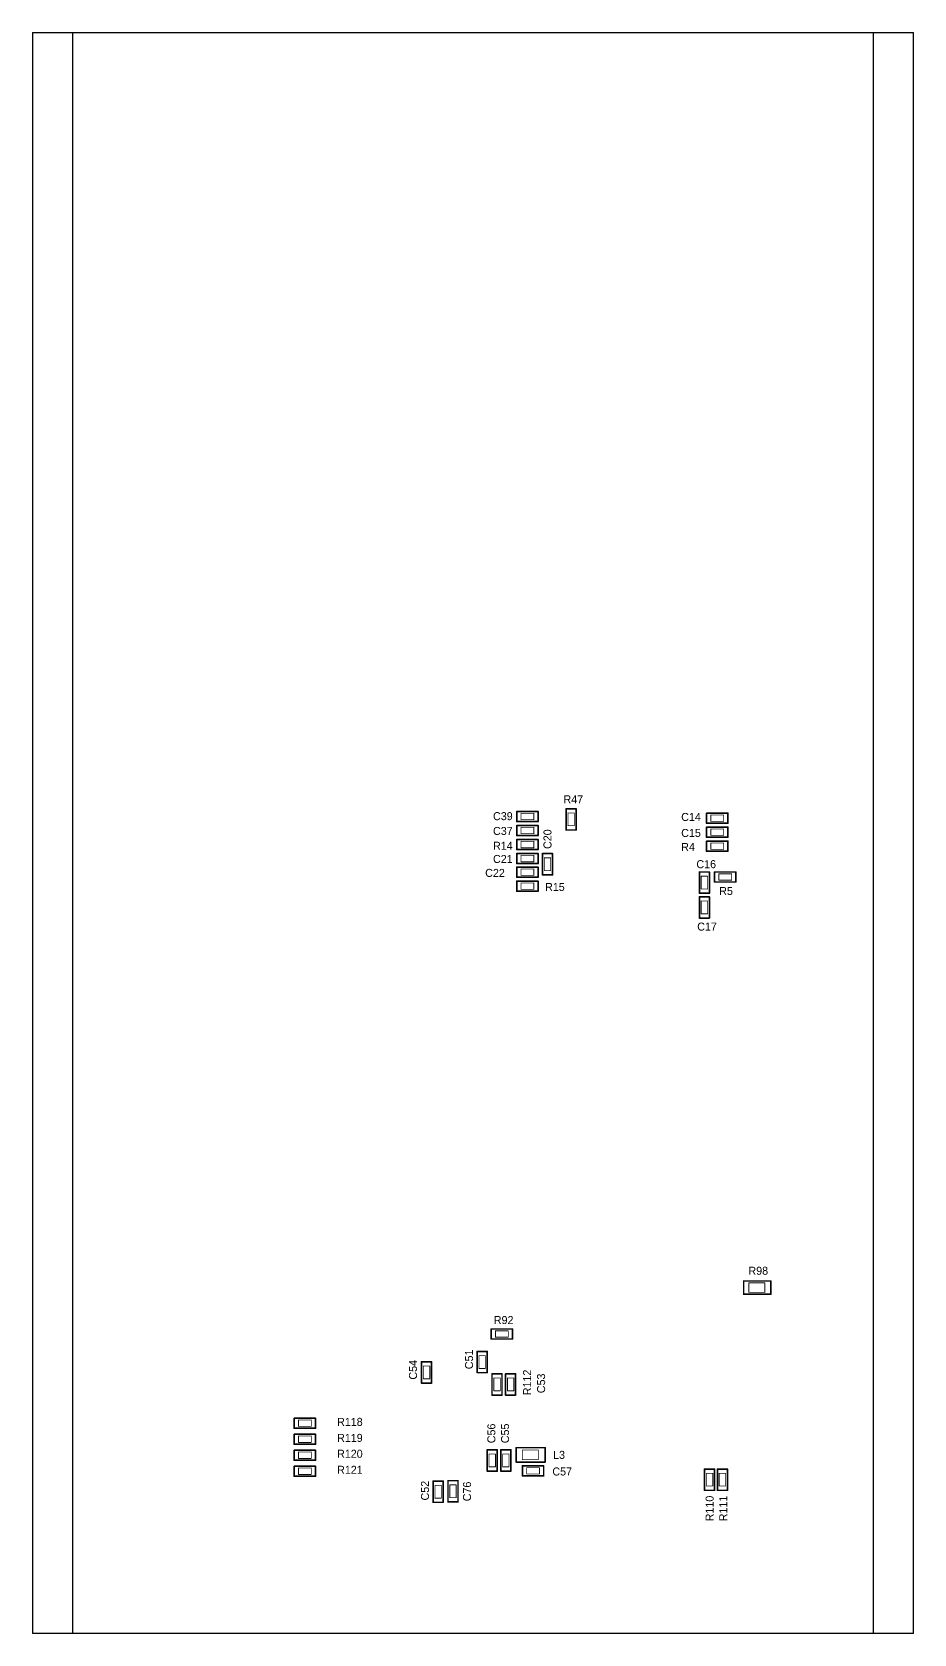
# Model space of a CAD drawing. Header units: millimetres. Extents: x 401 to 806, y 209 to 418.
# Drawn here: x 695.6 to 805.7, y 217.7 to 417.8 of the extents above; entities that cross this region are included whole.
import ezdxf

# ---------------------------------------------------------------- set-up
doc = ezdxf.new("R2010")
doc.units = ezdxf.units.MM
for name, color, linetype in [('BottomOverlay', 54, 'Continuous'), ('KeepOutLayer', 6, 'Continuous'), ('Mechanical2', 216, 'Continuous')]:
    doc.layers.add(name, color=color, linetype=linetype)

msp = doc.modelspace()

# ---------------------------------------------------------------- linework, layer by layer
at = {"layer": 'BottomOverlay', "const_width": 0.2}
for points in [[(758.75, 320.41), (756.1, 320.41)], [(756.1, 319.16), (756.1, 320.41)], [(758.75, 319.16), (758.75, 320.41)], [(763.5, 320.76), (762.25, 320.76)], [(762.25, 318.11), (762.25, 320.76)], [(763.5, 318.11), (763.5, 320.76)], [(782.45, 320.21), (779.8, 320.21)], [(779.8, 318.96), (779.8, 320.21)], [(782.45, 318.96), (782.45, 320.21)], [(758.75, 319.16), (756.1, 319.16)], [(758.75, 318.66), (756.1, 318.66)], [(756.1, 317.41), (756.1, 318.66)], [(758.75, 317.41), (758.75, 318.66)], [(782.45, 318.96), (779.8, 318.96)], [(782.45, 318.46), (779.8, 318.46)], [(779.8, 317.21), (779.8, 318.46)], [(782.45, 317.21), (782.45, 318.46)], [(758.75, 317.41), (756.1, 317.41)], [(756.1, 315.66), (756.1, 316.91)], [(758.75, 316.91), (756.1, 316.91)], [(758.75, 315.66), (758.75, 316.91)], [(763.5, 318.11), (762.25, 318.11)], [(782.45, 317.21), (779.8, 317.21)], [(779.8, 315.46), (779.8, 316.71)], [(782.45, 316.71), (779.8, 316.71)], [(782.45, 315.46), (782.45, 316.71)], [(758.75, 315.66), (756.1, 315.66)], [(758.75, 315.16), (756.1, 315.16)], [(756.1, 313.91), (756.1, 315.16)], [(758.75, 313.91), (758.75, 315.16)], [(759.3, 312.51), (759.3, 315.16)], [(760.55, 315.16), (759.3, 315.16)], [(760.55, 312.51), (760.55, 315.16)], [(782.45, 315.46), (779.8, 315.46)], [(758.75, 313.91), (756.1, 313.91)], [(758.75, 313.46), (756.1, 313.46)], [(756.1, 312.21), (756.1, 313.46)], [(758.75, 312.21), (756.1, 312.21)], [(758.75, 312.21), (758.75, 313.46)], [(760.55, 312.51), (759.3, 312.51)], [(778.9, 310.21), (778.9, 312.86)], [(780.15, 312.86), (778.9, 312.86)], [(780.15, 310.21), (780.15, 312.86)], [(780.8, 311.61), (780.8, 312.86)], [(783.45, 312.86), (780.8, 312.86)], [(783.45, 311.61), (783.45, 312.86)], [(756.1, 310.46), (756.1, 311.71)], [(758.75, 311.71), (756.1, 311.71)], [(758.75, 310.46), (756.1, 310.46)], [(758.75, 310.46), (758.75, 311.71)], [(780.15, 310.21), (778.9, 310.21)], [(783.45, 311.61), (780.8, 311.61)], [(778.9, 307.11), (778.9, 309.76)], [(780.15, 309.76), (778.9, 309.76)], [(780.15, 307.11), (780.15, 309.76)], [(780.15, 307.11), (778.9, 307.11)], [(784.43, 260.11), (784.43, 261.76)], [(787.83, 261.76), (784.43, 261.76)], [(787.83, 260.11), (784.43, 260.11)], [(787.83, 260.11), (787.83, 261.76)], [(752.9, 254.51), (752.9, 255.76)], [(755.55, 255.76), (752.9, 255.76)], [(755.55, 254.51), (752.9, 254.51)], [(755.55, 254.51), (755.55, 255.76)], [(751.14, 250.31), (751.14, 252.96)], [(752.39, 252.96), (751.14, 252.96)], [(752.39, 250.31), (752.39, 252.96)], [(745.45, 251.66), (744.2, 251.66)], [(744.2, 249.01), (744.2, 251.66)], [(745.45, 249.01), (745.45, 251.66)], [(752.39, 250.31), (751.14, 250.31)], [(753, 247.51), (753, 250.16)], [(754.25, 250.16), (753, 250.16)], [(754.25, 247.51), (754.25, 250.16)], [(755.95, 250.16), (754.7, 250.16)], [(754.7, 247.51), (754.7, 250.16)], [(755.95, 247.51), (755.95, 250.16)], [(745.45, 249.01), (744.2, 249.01)], [(754.25, 247.51), (753, 247.51)], [(755.95, 247.51), (754.7, 247.51)], [(730.95, 244.61), (728.3, 244.61)], [(728.3, 243.36), (728.3, 244.61)], [(730.95, 243.36), (730.95, 244.61)], [(730.95, 243.36), (728.3, 243.36)], [(730.95, 242.61), (728.3, 242.61)], [(728.3, 241.36), (728.3, 242.61)], [(730.95, 241.36), (730.95, 242.61)], [(730.95, 241.36), (728.3, 241.36)], [(730.95, 240.61), (728.3, 240.61)], [(728.3, 239.36), (728.3, 240.61)], [(730.95, 239.36), (730.95, 240.61)], [(752.4, 238.01), (752.4, 240.66)], [(753.65, 240.66), (752.4, 240.66)], [(753.65, 238.01), (753.65, 240.66)], [(754.1, 238.01), (754.1, 240.66)], [(755.35, 240.66), (754.1, 240.66)], [(755.35, 238.01), (755.35, 240.66)], [(759.63, 240.94), (756.03, 240.94)], [(756.03, 239.14), (756.03, 240.94)], [(759.63, 239.14), (759.63, 240.94)], [(730.95, 239.36), (728.3, 239.36)], [(730.95, 238.61), (728.3, 238.61)], [(728.3, 237.36), (728.3, 238.61)], [(730.95, 237.36), (730.95, 238.61)], [(759.63, 239.14), (756.03, 239.14)], [(759.45, 238.66), (756.8, 238.66)], [(756.8, 237.41), (756.8, 238.66)], [(759.45, 237.41), (759.45, 238.66)], [(779.55, 235.61), (779.55, 238.26)], [(780.8, 238.26), (779.55, 238.26)], [(780.8, 235.61), (780.8, 238.26)], [(781.15, 235.61), (781.15, 238.26)], [(782.4, 238.26), (781.15, 238.26)], [(782.4, 235.61), (782.4, 238.26)], [(730.95, 237.36), (728.3, 237.36)], [(745.64, 234.11), (745.64, 236.76)], [(746.89, 236.76), (745.64, 236.76)], [(746.89, 234.11), (746.89, 236.76)], [(748.75, 236.81), (747.5, 236.81)], [(747.5, 234.16), (747.5, 236.81)], [(748.75, 234.16), (748.75, 236.81)], [(753.65, 238.01), (752.4, 238.01)], [(755.35, 238.01), (754.1, 238.01)], [(759.45, 237.41), (756.8, 237.41)], [(746.89, 234.11), (745.64, 234.11)], [(748.75, 234.16), (747.5, 234.16)], [(780.8, 235.61), (779.55, 235.61)], [(782.4, 235.61), (781.15, 235.61)]]:
    msp.add_lwpolyline(points, dxfattribs=at)
at = {"layer": 'BottomOverlay', "const_width": 0.1}
for points in [[(756.15, 320.41, -1), (756.05, 320.41, -1)], [(756.15, 320.41, -1), (756.05, 320.41, -1)], [(758.8, 320.41, -1), (758.7, 320.41, -1)], [(758.8, 320.41, -1), (758.7, 320.41, -1)], [(762.3, 320.76, -1), (762.2, 320.76, -1)], [(762.3, 320.76, -1), (762.2, 320.76, -1)], [(763.55, 320.76, -1), (763.45, 320.76, -1)], [(763.55, 320.76, -1), (763.45, 320.76, -1)], [(779.85, 320.21, -1), (779.75, 320.21, -1)], [(779.85, 320.21, -1), (779.75, 320.21, -1)], [(782.5, 320.21, -1), (782.4, 320.21, -1)], [(782.5, 320.21, -1), (782.4, 320.21, -1)], [(756.15, 319.16, -1), (756.05, 319.16, -1)], [(756.15, 319.16, -1), (756.05, 319.16, -1)], [(756.15, 318.66, -1), (756.05, 318.66, -1)], [(756.15, 318.66, -1), (756.05, 318.66, -1)], [(758.8, 319.16, -1), (758.7, 319.16, -1)], [(758.8, 319.16, -1), (758.7, 319.16, -1)], [(758.8, 318.66, -1), (758.7, 318.66, -1)], [(758.8, 318.66, -1), (758.7, 318.66, -1)], [(779.85, 318.96, -1), (779.75, 318.96, -1)], [(779.85, 318.96, -1), (779.75, 318.96, -1)], [(779.85, 318.46, -1), (779.75, 318.46, -1)], [(779.85, 318.46, -1), (779.75, 318.46, -1)], [(782.5, 318.96, -1), (782.4, 318.96, -1)], [(782.5, 318.96, -1), (782.4, 318.96, -1)], [(782.5, 318.46, -1), (782.4, 318.46, -1)], [(782.5, 318.46, -1), (782.4, 318.46, -1)], [(756.15, 317.41, -1), (756.05, 317.41, -1)], [(756.15, 317.41, -1), (756.05, 317.41, -1)], [(756.15, 316.91, -1), (756.05, 316.91, -1)], [(756.15, 316.91, -1), (756.05, 316.91, -1)], [(758.8, 317.41, -1), (758.7, 317.41, -1)], [(758.8, 317.41, -1), (758.7, 317.41, -1)], [(758.8, 316.91, -1), (758.7, 316.91, -1)], [(758.8, 316.91, -1), (758.7, 316.91, -1)], [(762.3, 318.11, -1), (762.2, 318.11, -1)], [(762.3, 318.11, -1), (762.2, 318.11, -1)], [(763.55, 318.11, -1), (763.45, 318.11, -1)], [(763.55, 318.11, -1), (763.45, 318.11, -1)], [(779.85, 317.21, -1), (779.75, 317.21, -1)], [(779.85, 317.21, -1), (779.75, 317.21, -1)], [(779.85, 316.71, -1), (779.75, 316.71, -1)], [(779.85, 316.71, -1), (779.75, 316.71, -1)], [(782.5, 317.21, -1), (782.4, 317.21, -1)], [(782.5, 317.21, -1), (782.4, 317.21, -1)], [(782.5, 316.71, -1), (782.4, 316.71, -1)], [(782.5, 316.71, -1), (782.4, 316.71, -1)], [(756.15, 315.66, -1), (756.05, 315.66, -1)], [(756.15, 315.66, -1), (756.05, 315.66, -1)], [(756.15, 315.16, -1), (756.05, 315.16, -1)], [(756.15, 315.16, -1), (756.05, 315.16, -1)], [(758.8, 315.66, -1), (758.7, 315.66, -1)], [(758.8, 315.66, -1), (758.7, 315.66, -1)], [(758.8, 315.16, -1), (758.7, 315.16, -1)], [(758.8, 315.16, -1), (758.7, 315.16, -1)], [(759.35, 315.16, -1), (759.25, 315.16, -1)], [(759.35, 315.16, -1), (759.25, 315.16, -1)], [(760.6, 315.16, -1), (760.5, 315.16, -1)], [(760.6, 315.16, -1), (760.5, 315.16, -1)], [(779.85, 315.46, -1), (779.75, 315.46, -1)], [(779.85, 315.46, -1), (779.75, 315.46, -1)], [(782.5, 315.46, -1), (782.4, 315.46, -1)], [(782.5, 315.46, -1), (782.4, 315.46, -1)], [(756.15, 313.91, -1), (756.05, 313.91, -1)], [(756.15, 313.91, -1), (756.05, 313.91, -1)], [(756.15, 313.46, -1), (756.05, 313.46, -1)], [(756.15, 313.46, -1), (756.05, 313.46, -1)], [(756.15, 312.21, -1), (756.05, 312.21, -1)], [(756.15, 312.21, -1), (756.05, 312.21, -1)], [(758.8, 313.91, -1), (758.7, 313.91, -1)], [(758.8, 313.91, -1), (758.7, 313.91, -1)], [(758.8, 313.46, -1), (758.7, 313.46, -1)], [(758.8, 313.46, -1), (758.7, 313.46, -1)], [(758.8, 312.21, -1), (758.7, 312.21, -1)], [(758.8, 312.21, -1), (758.7, 312.21, -1)], [(759.35, 312.51, -1), (759.25, 312.51, -1)], [(759.35, 312.51, -1), (759.25, 312.51, -1)], [(760.6, 312.51, -1), (760.5, 312.51, -1)], [(760.6, 312.51, -1), (760.5, 312.51, -1)], [(778.95, 312.86, -1), (778.85, 312.86, -1)], [(778.95, 312.86, -1), (778.85, 312.86, -1)], [(780.2, 312.86, -1), (780.1, 312.86, -1)], [(780.2, 312.86, -1), (780.1, 312.86, -1)], [(780.85, 312.86, -1), (780.75, 312.86, -1)], [(780.85, 312.86, -1), (780.75, 312.86, -1)], [(783.5, 312.86, -1), (783.4, 312.86, -1)], [(783.5, 312.86, -1), (783.4, 312.86, -1)], [(756.15, 311.71, -1), (756.05, 311.71, -1)], [(756.15, 311.71, -1), (756.05, 311.71, -1)], [(756.15, 310.46, -1), (756.05, 310.46, -1)], [(756.15, 310.46, -1), (756.05, 310.46, -1)], [(758.8, 311.71, -1), (758.7, 311.71, -1)], [(758.8, 311.71, -1), (758.7, 311.71, -1)], [(758.8, 310.46, -1), (758.7, 310.46, -1)], [(758.8, 310.46, -1), (758.7, 310.46, -1)], [(778.95, 310.21, -1), (778.85, 310.21, -1)], [(778.95, 310.21, -1), (778.85, 310.21, -1)], [(780.2, 310.21, -1), (780.1, 310.21, -1)], [(780.2, 310.21, -1), (780.1, 310.21, -1)], [(780.85, 311.61, -1), (780.75, 311.61, -1)], [(780.85, 311.61, -1), (780.75, 311.61, -1)], [(783.5, 311.61, -1), (783.4, 311.61, -1)], [(783.5, 311.61, -1), (783.4, 311.61, -1)], [(778.95, 309.76, -1), (778.85, 309.76, -1)], [(778.95, 309.76, -1), (778.85, 309.76, -1)], [(780.2, 309.76, -1), (780.1, 309.76, -1)], [(780.2, 309.76, -1), (780.1, 309.76, -1)], [(778.95, 307.11, -1), (778.85, 307.11, -1)], [(778.95, 307.11, -1), (778.85, 307.11, -1)], [(780.2, 307.11, -1), (780.1, 307.11, -1)], [(780.2, 307.11, -1), (780.1, 307.11, -1)], [(784.48, 261.76, -1), (784.38, 261.76, -1)], [(784.48, 261.76, -1), (784.38, 261.76, -1)], [(784.48, 260.11, -1), (784.38, 260.11, -1)], [(784.48, 260.11, -1), (784.38, 260.11, -1)], [(787.88, 261.76, -1), (787.78, 261.76, -1)], [(787.88, 261.76, -1), (787.78, 261.76, -1)], [(787.88, 260.11, -1), (787.78, 260.11, -1)], [(787.88, 260.11, -1), (787.78, 260.11, -1)], [(752.95, 255.76, -1), (752.85, 255.76, -1)], [(752.95, 255.76, -1), (752.85, 255.76, -1)], [(752.95, 254.51, -1), (752.85, 254.51, -1)], [(752.95, 254.51, -1), (752.85, 254.51, -1)], [(755.6, 255.76, -1), (755.5, 255.76, -1)], [(755.6, 255.76, -1), (755.5, 255.76, -1)], [(755.6, 254.51, -1), (755.5, 254.51, -1)], [(755.6, 254.51, -1), (755.5, 254.51, -1)], [(751.19, 252.96, -1), (751.09, 252.96, -1)], [(751.19, 252.96, -1), (751.09, 252.96, -1)], [(752.44, 252.96, -1), (752.34, 252.96, -1)], [(752.44, 252.96, -1), (752.34, 252.96, -1)], [(744.25, 251.66, -1), (744.15, 251.66, -1)], [(744.25, 251.66, -1), (744.15, 251.66, -1)], [(745.5, 251.66, -1), (745.4, 251.66, -1)], [(745.5, 251.66, -1), (745.4, 251.66, -1)], [(751.19, 250.31, -1), (751.09, 250.31, -1)], [(751.19, 250.31, -1), (751.09, 250.31, -1)], [(752.44, 250.31, -1), (752.34, 250.31, -1)], [(752.44, 250.31, -1), (752.34, 250.31, -1)], [(753.05, 250.16, -1), (752.95, 250.16, -1)], [(753.05, 250.16, -1), (752.95, 250.16, -1)], [(754.3, 250.16, -1), (754.2, 250.16, -1)], [(754.3, 250.16, -1), (754.2, 250.16, -1)], [(754.75, 250.16, -1), (754.65, 250.16, -1)], [(754.75, 250.16, -1), (754.65, 250.16, -1)], [(756, 250.16, -1), (755.9, 250.16, -1)], [(756, 250.16, -1), (755.9, 250.16, -1)], [(744.25, 249.01, -1), (744.15, 249.01, -1)], [(744.25, 249.01, -1), (744.15, 249.01, -1)], [(745.5, 249.01, -1), (745.4, 249.01, -1)], [(745.5, 249.01, -1), (745.4, 249.01, -1)], [(753.05, 247.51, -1), (752.95, 247.51, -1)], [(753.05, 247.51, -1), (752.95, 247.51, -1)], [(754.3, 247.51, -1), (754.2, 247.51, -1)], [(754.3, 247.51, -1), (754.2, 247.51, -1)], [(754.75, 247.51, -1), (754.65, 247.51, -1)], [(754.75, 247.51, -1), (754.65, 247.51, -1)], [(756, 247.51, -1), (755.9, 247.51, -1)], [(756, 247.51, -1), (755.9, 247.51, -1)], [(728.35, 244.61, -1), (728.25, 244.61, -1)], [(728.35, 244.61, -1), (728.25, 244.61, -1)], [(731, 244.61, -1), (730.9, 244.61, -1)], [(731, 244.61, -1), (730.9, 244.61, -1)], [(728.35, 243.36, -1), (728.25, 243.36, -1)], [(728.35, 243.36, -1), (728.25, 243.36, -1)], [(728.35, 242.61, -1), (728.25, 242.61, -1)], [(728.35, 242.61, -1), (728.25, 242.61, -1)], [(731, 243.36, -1), (730.9, 243.36, -1)], [(731, 243.36, -1), (730.9, 243.36, -1)], [(731, 242.61, -1), (730.9, 242.61, -1)], [(731, 242.61, -1), (730.9, 242.61, -1)], [(728.35, 241.36, -1), (728.25, 241.36, -1)], [(728.35, 241.36, -1), (728.25, 241.36, -1)], [(728.35, 240.61, -1), (728.25, 240.61, -1)], [(728.35, 240.61, -1), (728.25, 240.61, -1)], [(731, 241.36, -1), (730.9, 241.36, -1)], [(731, 241.36, -1), (730.9, 241.36, -1)], [(731, 240.61, -1), (730.9, 240.61, -1)], [(731, 240.61, -1), (730.9, 240.61, -1)], [(752.45, 240.66, -1), (752.35, 240.66, -1)], [(752.45, 240.66, -1), (752.35, 240.66, -1)], [(753.7, 240.66, -1), (753.6, 240.66, -1)], [(753.7, 240.66, -1), (753.6, 240.66, -1)], [(754.15, 240.66, -1), (754.05, 240.66, -1)], [(754.15, 240.66, -1), (754.05, 240.66, -1)], [(755.4, 240.66, -1), (755.3, 240.66, -1)], [(755.4, 240.66, -1), (755.3, 240.66, -1)], [(756.08, 240.94, -1), (755.98, 240.94, -1)], [(756.08, 240.94, -1), (755.98, 240.94, -1)], [(759.68, 240.94, -1), (759.58, 240.94, -1)], [(759.68, 240.94, -1), (759.58, 240.94, -1)], [(728.35, 239.36, -1), (728.25, 239.36, -1)], [(728.35, 239.36, -1), (728.25, 239.36, -1)], [(728.35, 238.61, -1), (728.25, 238.61, -1)], [(728.35, 238.61, -1), (728.25, 238.61, -1)], [(731, 239.36, -1), (730.9, 239.36, -1)], [(731, 239.36, -1), (730.9, 239.36, -1)], [(731, 238.61, -1), (730.9, 238.61, -1)], [(731, 238.61, -1), (730.9, 238.61, -1)], [(756.08, 239.14, -1), (755.98, 239.14, -1)], [(756.08, 239.14, -1), (755.98, 239.14, -1)], [(756.85, 238.66, -1), (756.75, 238.66, -1)], [(756.85, 238.66, -1), (756.75, 238.66, -1)], [(759.5, 238.66, -1), (759.4, 238.66, -1)], [(759.5, 238.66, -1), (759.4, 238.66, -1)], [(759.68, 239.14, -1), (759.58, 239.14, -1)], [(759.68, 239.14, -1), (759.58, 239.14, -1)], [(779.6, 238.26, -1), (779.5, 238.26, -1)], [(779.6, 238.26, -1), (779.5, 238.26, -1)], [(780.85, 238.26, -1), (780.75, 238.26, -1)], [(780.85, 238.26, -1), (780.75, 238.26, -1)], [(781.2, 238.26, -1), (781.1, 238.26, -1)], [(781.2, 238.26, -1), (781.1, 238.26, -1)], [(782.45, 238.26, -1), (782.35, 238.26, -1)], [(782.45, 238.26, -1), (782.35, 238.26, -1)], [(728.35, 237.36, -1), (728.25, 237.36, -1)], [(728.35, 237.36, -1), (728.25, 237.36, -1)], [(731, 237.36, -1), (730.9, 237.36, -1)], [(731, 237.36, -1), (730.9, 237.36, -1)], [(745.69, 236.76, -1), (745.59, 236.76, -1)], [(745.69, 236.76, -1), (745.59, 236.76, -1)], [(746.94, 236.76, -1), (746.84, 236.76, -1)], [(746.94, 236.76, -1), (746.84, 236.76, -1)], [(747.55, 236.81, -1), (747.45, 236.81, -1)], [(747.55, 236.81, -1), (747.45, 236.81, -1)], [(748.8, 236.81, -1), (748.7, 236.81, -1)], [(748.8, 236.81, -1), (748.7, 236.81, -1)], [(752.45, 238.01, -1), (752.35, 238.01, -1)], [(752.45, 238.01, -1), (752.35, 238.01, -1)], [(753.7, 238.01, -1), (753.6, 238.01, -1)], [(753.7, 238.01, -1), (753.6, 238.01, -1)], [(754.15, 238.01, -1), (754.05, 238.01, -1)], [(754.15, 238.01, -1), (754.05, 238.01, -1)], [(755.4, 238.01, -1), (755.3, 238.01, -1)], [(755.4, 238.01, -1), (755.3, 238.01, -1)], [(756.85, 237.41, -1), (756.75, 237.41, -1)], [(756.85, 237.41, -1), (756.75, 237.41, -1)], [(759.5, 237.41, -1), (759.4, 237.41, -1)], [(759.5, 237.41, -1), (759.4, 237.41, -1)], [(745.69, 234.11, -1), (745.59, 234.11, -1)], [(745.69, 234.11, -1), (745.59, 234.11, -1)], [(746.94, 234.11, -1), (746.84, 234.11, -1)], [(746.94, 234.11, -1), (746.84, 234.11, -1)], [(747.55, 234.16, -1), (747.45, 234.16, -1)], [(747.55, 234.16, -1), (747.45, 234.16, -1)], [(748.8, 234.16, -1), (748.7, 234.16, -1)], [(748.8, 234.16, -1), (748.7, 234.16, -1)], [(779.6, 235.61, -1), (779.5, 235.61, -1)], [(779.6, 235.61, -1), (779.5, 235.61, -1)], [(780.85, 235.61, -1), (780.75, 235.61, -1)], [(780.85, 235.61, -1), (780.75, 235.61, -1)], [(781.2, 235.61, -1), (781.1, 235.61, -1)], [(781.2, 235.61, -1), (781.1, 235.61, -1)], [(782.45, 235.61, -1), (782.35, 235.61, -1)], [(782.45, 235.61, -1), (782.35, 235.61, -1)]]:
    msp.add_lwpolyline(points, format="xyb", close=True, dxfattribs=at)
at = {"layer": 'KeepOutLayer', "const_width": 0.15}
for points in [[(695.63, 217.74), (695.63, 417.74)], [(700.63, 417.74), (695.63, 417.74)], [(800.63, 417.74), (700.63, 417.74)], [(700.63, 217.74), (700.63, 417.74)], [(805.63, 417.74), (800.63, 417.74)], [(800.63, 217.74), (800.63, 417.74)], [(805.63, 217.74), (805.63, 417.74)], [(700.63, 217.74), (695.63, 217.74)], [(800.63, 217.74), (700.63, 217.74)], [(805.63, 217.74), (800.63, 217.74)]]:
    msp.add_lwpolyline(points, dxfattribs=at)
at = {"layer": 'KeepOutLayer', "const_width": 0.075}
for points in [[(695.66, 417.74, -1), (695.59, 417.74, -1)], [(695.66, 417.74, -1), (695.59, 417.74, -1)], [(700.66, 417.74, -1), (700.59, 417.74, -1)], [(700.66, 417.74, -1), (700.59, 417.74, -1)], [(700.66, 417.74, -1), (700.59, 417.74, -1)], [(800.66, 417.74, -1), (800.59, 417.74, -1)], [(800.66, 417.74, -1), (800.59, 417.74, -1)], [(800.66, 417.74, -1), (800.59, 417.74, -1)], [(805.66, 417.74, -1), (805.59, 417.74, -1)], [(805.66, 417.74, -1), (805.59, 417.74, -1)], [(695.66, 217.74, -1), (695.59, 217.74, -1)], [(695.66, 217.74, -1), (695.59, 217.74, -1)], [(700.66, 217.74, -1), (700.59, 217.74, -1)], [(700.66, 217.74, -1), (700.59, 217.74, -1)], [(700.66, 217.74, -1), (700.59, 217.74, -1)], [(800.66, 217.74, -1), (800.59, 217.74, -1)], [(800.66, 217.74, -1), (800.59, 217.74, -1)], [(800.66, 217.74, -1), (800.59, 217.74, -1)], [(805.66, 217.74, -1), (805.59, 217.74, -1)], [(805.66, 217.74, -1), (805.59, 217.74, -1)]]:
    msp.add_lwpolyline(points, format="xyb", close=True, dxfattribs=at)
at = {"layer": 'Mechanical2', "const_width": 0.1}
for points in [[(763.28, 320.24), (762.48, 320.24)], [(762.48, 318.64), (762.48, 320.24)], [(763.28, 318.64), (763.28, 320.24)], [(758.23, 320.19), (756.63, 320.19)], [(756.63, 319.39), (756.63, 320.19)], [(758.23, 319.39), (756.63, 319.39)], [(758.23, 318.44), (756.63, 318.44)], [(756.63, 317.64), (756.63, 318.44)], [(758.23, 319.39), (758.23, 320.19)], [(758.23, 317.64), (758.23, 318.44)], [(763.28, 318.64), (762.48, 318.64)], [(781.93, 319.99), (780.33, 319.99)], [(780.33, 319.19), (780.33, 319.99)], [(781.93, 319.19), (780.33, 319.19)], [(781.93, 318.24), (780.33, 318.24)], [(780.33, 317.44), (780.33, 318.24)], [(781.93, 319.19), (781.93, 319.99)], [(781.93, 317.44), (781.93, 318.24)], [(758.23, 317.64), (756.63, 317.64)], [(756.63, 315.89), (756.63, 316.69)], [(758.23, 316.69), (756.63, 316.69)], [(758.23, 315.89), (758.23, 316.69)], [(781.93, 317.44), (780.33, 317.44)], [(780.33, 315.69), (780.33, 316.49)], [(781.93, 316.49), (780.33, 316.49)], [(781.93, 315.69), (781.93, 316.49)], [(758.23, 315.89), (756.63, 315.89)], [(758.23, 314.94), (756.63, 314.94)], [(756.63, 314.14), (756.63, 314.94)], [(758.23, 314.14), (758.23, 314.94)], [(759.53, 313.04), (759.53, 314.64)], [(760.33, 314.64), (759.53, 314.64)], [(760.33, 313.04), (760.33, 314.64)], [(781.93, 315.69), (780.33, 315.69)], [(758.23, 314.14), (756.63, 314.14)], [(758.23, 313.24), (756.63, 313.24)], [(756.63, 312.44), (756.63, 313.24)], [(758.23, 312.44), (756.63, 312.44)], [(758.23, 312.44), (758.23, 313.24)], [(760.33, 313.04), (759.53, 313.04)], [(779.13, 310.74), (779.13, 312.34)], [(779.93, 312.34), (779.13, 312.34)], [(779.93, 310.74), (779.93, 312.34)], [(781.33, 311.84), (781.33, 312.64)], [(782.93, 312.64), (781.33, 312.64)], [(782.93, 311.84), (782.93, 312.64)], [(756.63, 310.69), (756.63, 311.49)], [(758.23, 311.49), (756.63, 311.49)], [(758.23, 310.69), (756.63, 310.69)], [(758.23, 310.69), (758.23, 311.49)], [(779.93, 310.74), (779.13, 310.74)], [(782.93, 311.84), (781.33, 311.84)], [(779.13, 307.64), (779.13, 309.24)], [(779.93, 309.24), (779.13, 309.24)], [(779.93, 307.64), (779.93, 309.24)], [(779.93, 307.64), (779.13, 307.64)], [(785.08, 260.34), (785.08, 261.54)], [(787.08, 261.54), (785.08, 261.54)], [(787.08, 260.34), (785.08, 260.34)], [(787.08, 260.34), (787.08, 261.54)], [(753.43, 254.74), (753.43, 255.54)], [(755.03, 255.54), (753.43, 255.54)], [(755.03, 254.74), (753.43, 254.74)], [(755.03, 254.74), (755.03, 255.54)], [(751.37, 250.83), (751.37, 252.43)], [(752.17, 252.43), (751.37, 252.43)], [(752.17, 250.83), (752.17, 252.43)], [(745.23, 251.14), (744.43, 251.14)], [(744.43, 249.54), (744.43, 251.14)], [(745.23, 249.54), (745.23, 251.14)], [(752.17, 250.83), (751.37, 250.83)], [(745.23, 249.54), (744.43, 249.54)], [(753.23, 248.04), (753.23, 249.64)], [(754.03, 249.64), (753.23, 249.64)], [(754.03, 248.04), (754.03, 249.64)], [(755.73, 249.64), (754.93, 249.64)], [(754.93, 248.04), (754.93, 249.64)], [(755.73, 248.04), (755.73, 249.64)], [(754.03, 248.04), (753.23, 248.04)], [(755.73, 248.04), (754.93, 248.04)], [(730.43, 244.39), (728.83, 244.39)], [(728.83, 243.59), (728.83, 244.39)], [(730.43, 243.59), (730.43, 244.39)], [(730.43, 243.59), (728.83, 243.59)], [(730.43, 242.39), (728.83, 242.39)], [(728.83, 241.59), (728.83, 242.39)], [(730.43, 241.59), (730.43, 242.39)], [(730.43, 241.59), (728.83, 241.59)], [(730.43, 240.39), (728.83, 240.39)], [(728.83, 239.59), (728.83, 240.39)], [(730.43, 239.59), (730.43, 240.39)], [(752.63, 238.54), (752.63, 240.14)], [(753.43, 240.14), (752.63, 240.14)], [(753.43, 238.54), (753.43, 240.14)], [(754.33, 238.54), (754.33, 240.14)], [(755.13, 240.14), (754.33, 240.14)], [(755.13, 238.54), (755.13, 240.14)], [(758.78, 240.64), (756.78, 240.64)], [(756.78, 239.44), (756.78, 240.64)], [(758.78, 239.44), (758.78, 240.64)], [(730.43, 239.59), (728.83, 239.59)], [(730.43, 238.39), (728.83, 238.39)], [(728.83, 237.59), (728.83, 238.39)], [(730.43, 237.59), (730.43, 238.39)], [(753.43, 238.54), (752.63, 238.54)], [(755.13, 238.54), (754.33, 238.54)], [(758.78, 239.44), (756.78, 239.44)], [(758.93, 238.44), (757.33, 238.44)], [(757.33, 237.64), (757.33, 238.44)], [(758.93, 237.64), (758.93, 238.44)], [(730.43, 237.59), (728.83, 237.59)], [(745.87, 234.63), (745.87, 236.23)], [(746.67, 236.23), (745.87, 236.23)], [(746.67, 234.63), (746.67, 236.23)], [(748.53, 236.29), (747.73, 236.29)], [(747.73, 234.69), (747.73, 236.29)], [(748.53, 234.69), (748.53, 236.29)], [(758.93, 237.64), (757.33, 237.64)], [(779.78, 236.14), (779.78, 237.74)], [(780.58, 237.74), (779.78, 237.74)], [(780.58, 236.14), (779.78, 236.14)], [(780.58, 236.14), (780.58, 237.74)], [(781.38, 236.14), (781.38, 237.74)], [(782.18, 237.74), (781.38, 237.74)], [(782.18, 236.14), (781.38, 236.14)], [(782.18, 236.14), (782.18, 237.74)], [(746.67, 234.63), (745.87, 234.63)], [(748.53, 234.69), (747.73, 234.69)]]:
    msp.add_lwpolyline(points, dxfattribs=at)
at = {"layer": 'Mechanical2', "const_width": 0.05}
for points in [[(762.5, 320.24, -1), (762.45, 320.24, -1)], [(762.5, 320.24, -1), (762.45, 320.24, -1)], [(763.3, 320.24, -1), (763.25, 320.24, -1)], [(763.3, 320.24, -1), (763.25, 320.24, -1)], [(756.65, 320.19, -1), (756.6, 320.19, -1)], [(756.65, 320.19, -1), (756.6, 320.19, -1)], [(756.65, 319.39, -1), (756.6, 319.39, -1)], [(756.65, 319.39, -1), (756.6, 319.39, -1)], [(756.65, 318.44, -1), (756.6, 318.44, -1)], [(756.65, 318.44, -1), (756.6, 318.44, -1)], [(758.25, 320.19, -1), (758.2, 320.19, -1)], [(758.25, 320.19, -1), (758.2, 320.19, -1)], [(758.25, 319.39, -1), (758.2, 319.39, -1)], [(758.25, 319.39, -1), (758.2, 319.39, -1)], [(758.25, 318.44, -1), (758.2, 318.44, -1)], [(758.25, 318.44, -1), (758.2, 318.44, -1)], [(762.5, 318.64, -1), (762.45, 318.64, -1)], [(762.5, 318.64, -1), (762.45, 318.64, -1)], [(763.3, 318.64, -1), (763.25, 318.64, -1)], [(763.3, 318.64, -1), (763.25, 318.64, -1)], [(780.35, 319.99, -1), (780.3, 319.99, -1)], [(780.35, 319.99, -1), (780.3, 319.99, -1)], [(780.35, 319.19, -1), (780.3, 319.19, -1)], [(780.35, 319.19, -1), (780.3, 319.19, -1)], [(780.35, 318.24, -1), (780.3, 318.24, -1)], [(780.35, 318.24, -1), (780.3, 318.24, -1)], [(781.95, 319.99, -1), (781.9, 319.99, -1)], [(781.95, 319.99, -1), (781.9, 319.99, -1)], [(781.95, 319.19, -1), (781.9, 319.19, -1)], [(781.95, 319.19, -1), (781.9, 319.19, -1)], [(781.95, 318.24, -1), (781.9, 318.24, -1)], [(781.95, 318.24, -1), (781.9, 318.24, -1)], [(756.65, 317.64, -1), (756.6, 317.64, -1)], [(756.65, 317.64, -1), (756.6, 317.64, -1)], [(756.65, 316.69, -1), (756.6, 316.69, -1)], [(756.65, 316.69, -1), (756.6, 316.69, -1)], [(758.25, 317.64, -1), (758.2, 317.64, -1)], [(758.25, 317.64, -1), (758.2, 317.64, -1)], [(758.25, 316.69, -1), (758.2, 316.69, -1)], [(758.25, 316.69, -1), (758.2, 316.69, -1)], [(780.35, 317.44, -1), (780.3, 317.44, -1)], [(780.35, 317.44, -1), (780.3, 317.44, -1)], [(780.35, 316.49, -1), (780.3, 316.49, -1)], [(780.35, 316.49, -1), (780.3, 316.49, -1)], [(781.95, 317.44, -1), (781.9, 317.44, -1)], [(781.95, 317.44, -1), (781.9, 317.44, -1)], [(781.95, 316.49, -1), (781.9, 316.49, -1)], [(781.95, 316.49, -1), (781.9, 316.49, -1)], [(756.65, 315.89, -1), (756.6, 315.89, -1)], [(756.65, 315.89, -1), (756.6, 315.89, -1)], [(756.65, 314.94, -1), (756.6, 314.94, -1)], [(756.65, 314.94, -1), (756.6, 314.94, -1)], [(758.25, 315.89, -1), (758.2, 315.89, -1)], [(758.25, 315.89, -1), (758.2, 315.89, -1)], [(758.25, 314.94, -1), (758.2, 314.94, -1)], [(758.25, 314.94, -1), (758.2, 314.94, -1)], [(759.55, 314.64, -1), (759.5, 314.64, -1)], [(759.55, 314.64, -1), (759.5, 314.64, -1)], [(760.35, 314.64, -1), (760.3, 314.64, -1)], [(760.35, 314.64, -1), (760.3, 314.64, -1)], [(780.35, 315.69, -1), (780.3, 315.69, -1)], [(780.35, 315.69, -1), (780.3, 315.69, -1)], [(781.95, 315.69, -1), (781.9, 315.69, -1)], [(781.95, 315.69, -1), (781.9, 315.69, -1)], [(756.65, 314.14, -1), (756.6, 314.14, -1)], [(756.65, 314.14, -1), (756.6, 314.14, -1)], [(756.65, 313.24, -1), (756.6, 313.24, -1)], [(756.65, 313.24, -1), (756.6, 313.24, -1)], [(756.65, 312.44, -1), (756.6, 312.44, -1)], [(756.65, 312.44, -1), (756.6, 312.44, -1)], [(758.25, 314.14, -1), (758.2, 314.14, -1)], [(758.25, 314.14, -1), (758.2, 314.14, -1)], [(758.25, 313.24, -1), (758.2, 313.24, -1)], [(758.25, 313.24, -1), (758.2, 313.24, -1)], [(758.25, 312.44, -1), (758.2, 312.44, -1)], [(758.25, 312.44, -1), (758.2, 312.44, -1)], [(759.55, 313.04, -1), (759.5, 313.04, -1)], [(759.55, 313.04, -1), (759.5, 313.04, -1)], [(760.35, 313.04, -1), (760.3, 313.04, -1)], [(760.35, 313.04, -1), (760.3, 313.04, -1)], [(779.15, 312.34, -1), (779.1, 312.34, -1)], [(779.15, 312.34, -1), (779.1, 312.34, -1)], [(779.95, 312.34, -1), (779.9, 312.34, -1)], [(779.95, 312.34, -1), (779.9, 312.34, -1)], [(781.35, 312.64, -1), (781.3, 312.64, -1)], [(781.35, 312.64, -1), (781.3, 312.64, -1)], [(782.95, 312.64, -1), (782.9, 312.64, -1)], [(782.95, 312.64, -1), (782.9, 312.64, -1)], [(756.65, 311.49, -1), (756.6, 311.49, -1)], [(756.65, 311.49, -1), (756.6, 311.49, -1)], [(756.65, 310.69, -1), (756.6, 310.69, -1)], [(756.65, 310.69, -1), (756.6, 310.69, -1)], [(758.25, 311.49, -1), (758.2, 311.49, -1)], [(758.25, 311.49, -1), (758.2, 311.49, -1)], [(758.25, 310.69, -1), (758.2, 310.69, -1)], [(758.25, 310.69, -1), (758.2, 310.69, -1)], [(779.15, 310.74, -1), (779.1, 310.74, -1)], [(779.15, 310.74, -1), (779.1, 310.74, -1)], [(779.95, 310.74, -1), (779.9, 310.74, -1)], [(779.95, 310.74, -1), (779.9, 310.74, -1)], [(781.35, 311.84, -1), (781.3, 311.84, -1)], [(781.35, 311.84, -1), (781.3, 311.84, -1)], [(782.95, 311.84, -1), (782.9, 311.84, -1)], [(782.95, 311.84, -1), (782.9, 311.84, -1)], [(779.15, 309.24, -1), (779.1, 309.24, -1)], [(779.15, 309.24, -1), (779.1, 309.24, -1)], [(779.95, 309.24, -1), (779.9, 309.24, -1)], [(779.95, 309.24, -1), (779.9, 309.24, -1)], [(779.15, 307.64, -1), (779.1, 307.64, -1)], [(779.15, 307.64, -1), (779.1, 307.64, -1)], [(779.95, 307.64, -1), (779.9, 307.64, -1)], [(779.95, 307.64, -1), (779.9, 307.64, -1)], [(785.1, 261.54, -1), (785.05, 261.54, -1)], [(785.1, 261.54, -1), (785.05, 261.54, -1)], [(785.1, 260.34, -1), (785.05, 260.34, -1)], [(785.1, 260.34, -1), (785.05, 260.34, -1)], [(787.1, 261.54, -1), (787.05, 261.54, -1)], [(787.1, 261.54, -1), (787.05, 261.54, -1)], [(787.1, 260.34, -1), (787.05, 260.34, -1)], [(787.1, 260.34, -1), (787.05, 260.34, -1)], [(753.45, 255.54, -1), (753.4, 255.54, -1)], [(753.45, 255.54, -1), (753.4, 255.54, -1)], [(753.45, 254.74, -1), (753.4, 254.74, -1)], [(753.45, 254.74, -1), (753.4, 254.74, -1)], [(755.05, 255.54, -1), (755, 255.54, -1)], [(755.05, 255.54, -1), (755, 255.54, -1)], [(755.05, 254.74, -1), (755, 254.74, -1)], [(755.05, 254.74, -1), (755, 254.74, -1)], [(751.39, 252.43, -1), (751.34, 252.43, -1)], [(751.39, 252.43, -1), (751.34, 252.43, -1)], [(752.19, 252.43, -1), (752.14, 252.43, -1)], [(752.19, 252.43, -1), (752.14, 252.43, -1)], [(744.45, 251.14, -1), (744.4, 251.14, -1)], [(744.45, 251.14, -1), (744.4, 251.14, -1)], [(745.25, 251.14, -1), (745.2, 251.14, -1)], [(745.25, 251.14, -1), (745.2, 251.14, -1)], [(751.39, 250.83, -1), (751.34, 250.83, -1)], [(751.39, 250.83, -1), (751.34, 250.83, -1)], [(752.19, 250.83, -1), (752.14, 250.83, -1)], [(752.19, 250.83, -1), (752.14, 250.83, -1)], [(744.45, 249.54, -1), (744.4, 249.54, -1)], [(744.45, 249.54, -1), (744.4, 249.54, -1)], [(745.25, 249.54, -1), (745.2, 249.54, -1)], [(745.25, 249.54, -1), (745.2, 249.54, -1)], [(753.25, 249.64, -1), (753.2, 249.64, -1)], [(753.25, 249.64, -1), (753.2, 249.64, -1)], [(754.05, 249.64, -1), (754, 249.64, -1)], [(754.05, 249.64, -1), (754, 249.64, -1)], [(754.95, 249.64, -1), (754.9, 249.64, -1)], [(754.95, 249.64, -1), (754.9, 249.64, -1)], [(755.75, 249.64, -1), (755.7, 249.64, -1)], [(755.75, 249.64, -1), (755.7, 249.64, -1)], [(753.25, 248.04, -1), (753.2, 248.04, -1)], [(753.25, 248.04, -1), (753.2, 248.04, -1)], [(754.05, 248.04, -1), (754, 248.04, -1)], [(754.05, 248.04, -1), (754, 248.04, -1)], [(754.95, 248.04, -1), (754.9, 248.04, -1)], [(754.95, 248.04, -1), (754.9, 248.04, -1)], [(755.75, 248.04, -1), (755.7, 248.04, -1)], [(755.75, 248.04, -1), (755.7, 248.04, -1)], [(728.85, 244.39, -1), (728.8, 244.39, -1)], [(728.85, 244.39, -1), (728.8, 244.39, -1)], [(730.45, 244.39, -1), (730.4, 244.39, -1)], [(730.45, 244.39, -1), (730.4, 244.39, -1)], [(728.85, 243.59, -1), (728.8, 243.59, -1)], [(728.85, 243.59, -1), (728.8, 243.59, -1)], [(728.85, 242.39, -1), (728.8, 242.39, -1)], [(728.85, 242.39, -1), (728.8, 242.39, -1)], [(730.45, 243.59, -1), (730.4, 243.59, -1)], [(730.45, 243.59, -1), (730.4, 243.59, -1)], [(730.45, 242.39, -1), (730.4, 242.39, -1)], [(730.45, 242.39, -1), (730.4, 242.39, -1)], [(728.85, 241.59, -1), (728.8, 241.59, -1)], [(728.85, 241.59, -1), (728.8, 241.59, -1)], [(728.85, 240.39, -1), (728.8, 240.39, -1)], [(728.85, 240.39, -1), (728.8, 240.39, -1)], [(730.45, 241.59, -1), (730.4, 241.59, -1)], [(730.45, 241.59, -1), (730.4, 241.59, -1)], [(730.45, 240.39, -1), (730.4, 240.39, -1)], [(730.45, 240.39, -1), (730.4, 240.39, -1)], [(752.65, 240.14, -1), (752.6, 240.14, -1)], [(752.65, 240.14, -1), (752.6, 240.14, -1)], [(753.45, 240.14, -1), (753.4, 240.14, -1)], [(753.45, 240.14, -1), (753.4, 240.14, -1)], [(754.35, 240.14, -1), (754.3, 240.14, -1)], [(754.35, 240.14, -1), (754.3, 240.14, -1)], [(755.15, 240.14, -1), (755.1, 240.14, -1)], [(755.15, 240.14, -1), (755.1, 240.14, -1)], [(756.8, 240.64, -1), (756.75, 240.64, -1)], [(756.8, 240.64, -1), (756.75, 240.64, -1)], [(758.8, 240.64, -1), (758.75, 240.64, -1)], [(758.8, 240.64, -1), (758.75, 240.64, -1)], [(728.85, 239.59, -1), (728.8, 239.59, -1)], [(728.85, 239.59, -1), (728.8, 239.59, -1)], [(728.85, 238.39, -1), (728.8, 238.39, -1)], [(728.85, 238.39, -1), (728.8, 238.39, -1)], [(730.45, 239.59, -1), (730.4, 239.59, -1)], [(730.45, 239.59, -1), (730.4, 239.59, -1)], [(730.45, 238.39, -1), (730.4, 238.39, -1)], [(730.45, 238.39, -1), (730.4, 238.39, -1)], [(752.65, 238.54, -1), (752.6, 238.54, -1)], [(752.65, 238.54, -1), (752.6, 238.54, -1)], [(753.45, 238.54, -1), (753.4, 238.54, -1)], [(753.45, 238.54, -1), (753.4, 238.54, -1)], [(754.35, 238.54, -1), (754.3, 238.54, -1)], [(754.35, 238.54, -1), (754.3, 238.54, -1)], [(755.15, 238.54, -1), (755.1, 238.54, -1)], [(755.15, 238.54, -1), (755.1, 238.54, -1)], [(756.8, 239.44, -1), (756.75, 239.44, -1)], [(756.8, 239.44, -1), (756.75, 239.44, -1)], [(757.35, 238.44, -1), (757.3, 238.44, -1)], [(757.35, 238.44, -1), (757.3, 238.44, -1)], [(758.8, 239.44, -1), (758.75, 239.44, -1)], [(758.8, 239.44, -1), (758.75, 239.44, -1)], [(758.95, 238.44, -1), (758.9, 238.44, -1)], [(758.95, 238.44, -1), (758.9, 238.44, -1)], [(728.85, 237.59, -1), (728.8, 237.59, -1)], [(728.85, 237.59, -1), (728.8, 237.59, -1)], [(730.45, 237.59, -1), (730.4, 237.59, -1)], [(730.45, 237.59, -1), (730.4, 237.59, -1)], [(745.89, 236.23, -1), (745.84, 236.23, -1)], [(745.89, 236.23, -1), (745.84, 236.23, -1)], [(746.69, 236.23, -1), (746.64, 236.23, -1)], [(746.69, 236.23, -1), (746.64, 236.23, -1)], [(747.75, 236.29, -1), (747.7, 236.29, -1)], [(747.75, 236.29, -1), (747.7, 236.29, -1)], [(748.55, 236.29, -1), (748.5, 236.29, -1)], [(748.55, 236.29, -1), (748.5, 236.29, -1)], [(757.35, 237.64, -1), (757.3, 237.64, -1)], [(757.35, 237.64, -1), (757.3, 237.64, -1)], [(758.95, 237.64, -1), (758.9, 237.64, -1)], [(758.95, 237.64, -1), (758.9, 237.64, -1)], [(779.8, 237.74, -1), (779.75, 237.74, -1)], [(779.8, 237.74, -1), (779.75, 237.74, -1)], [(779.8, 236.14, -1), (779.75, 236.14, -1)], [(779.8, 236.14, -1), (779.75, 236.14, -1)], [(780.6, 237.74, -1), (780.55, 237.74, -1)], [(780.6, 237.74, -1), (780.55, 237.74, -1)], [(780.6, 236.14, -1), (780.55, 236.14, -1)], [(780.6, 236.14, -1), (780.55, 236.14, -1)], [(781.4, 237.74, -1), (781.35, 237.74, -1)], [(781.4, 237.74, -1), (781.35, 237.74, -1)], [(781.4, 236.14, -1), (781.35, 236.14, -1)], [(781.4, 236.14, -1), (781.35, 236.14, -1)], [(782.2, 237.74, -1), (782.15, 237.74, -1)], [(782.2, 237.74, -1), (782.15, 237.74, -1)], [(782.2, 236.14, -1), (782.15, 236.14, -1)], [(782.2, 236.14, -1), (782.15, 236.14, -1)], [(745.89, 234.63, -1), (745.84, 234.63, -1)], [(745.89, 234.63, -1), (745.84, 234.63, -1)], [(746.69, 234.63, -1), (746.64, 234.63, -1)], [(746.69, 234.63, -1), (746.64, 234.63, -1)], [(747.75, 234.69, -1), (747.7, 234.69, -1)], [(747.75, 234.69, -1), (747.7, 234.69, -1)], [(748.55, 234.69, -1), (748.5, 234.69, -1)], [(748.55, 234.69, -1), (748.5, 234.69, -1)]]:
    msp.add_lwpolyline(points, format="xyb", close=True, dxfattribs=at)

# ---------------------------------------------------------------- texts
at = {"layer": 'BottomOverlay'}
for s, p in [('R47', (761.93, 321.44)), ('C39', (753.13, 319.34)), ('C14', (776.63, 319.24)), ('C37', (753.13, 317.49)), ('C15', (776.63, 317.24)), ('R14', (753.13, 315.64)), ('R4', (776.63, 315.49)), ('C21', (753.13, 313.99)), ('C16', (778.53, 313.34)), ('C22', (752.15, 312.25)), ('R15', (759.63, 310.49)), ('R5', (781.38, 309.99)), ('C17', (778.63, 305.54)), ('R98', (785.03, 262.54)), ('R92', (753.23, 256.38)), ('R118', (733.65, 243.66)), ('R119', (733.65, 241.66)), ('R120', (733.65, 239.68)), ('L3', (760.63, 239.54)), ('R121', (733.65, 237.67)), ('C57', (760.54, 237.46))]:
    msp.add_text(s, height=1, dxfattribs=at).set_placement(p)
for s, p in [('C20', (760.43, 315.74)), ('C51', (750.63, 250.74)), ('C54', (743.63, 249.44)), ('R112', (757.88, 247.49)), ('C53', (759.63, 247.74)), ('C56', (753.42, 241.49)), ('C55', (755.13, 241.49)), ('C52', (745.13, 234.34)), ('C76', (750.38, 234.24)), ('R110', (780.68, 231.74)), ('R111', (782.38, 231.74))]:
    msp.add_text(s, height=1, rotation=90, dxfattribs=at).set_placement(p)

doc.saveas('drawing.dxf')
